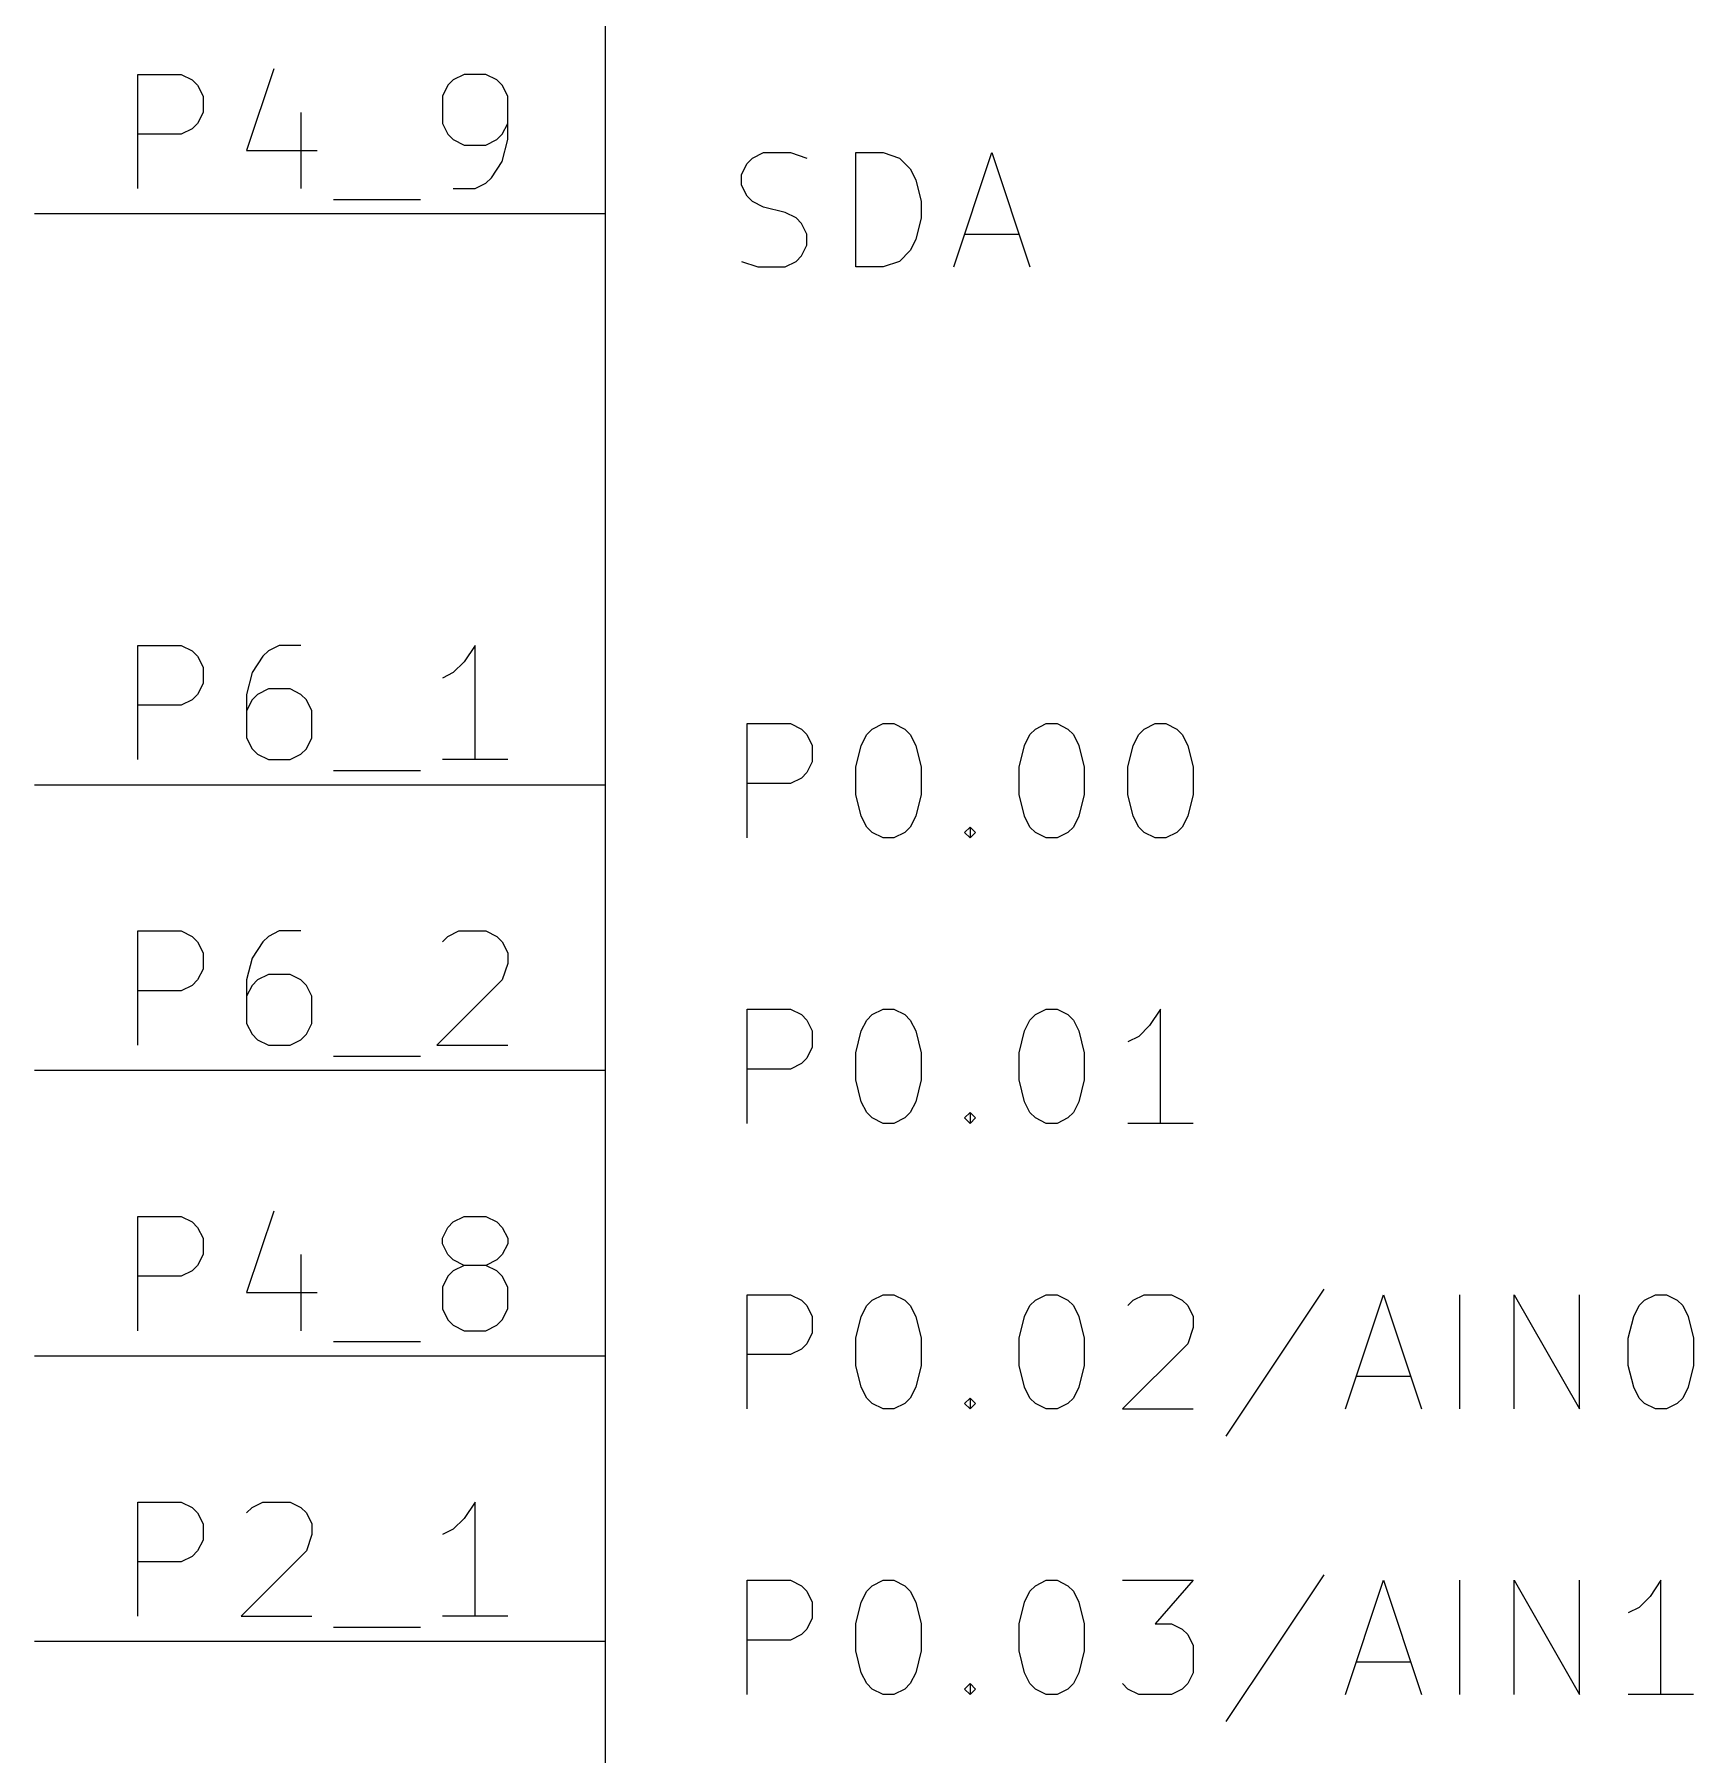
# Model space of a CAD drawing. Header units: inches. Extents: x 0.39 to 7.87, y -5.43 to -0.39.
# Drawn here: x 1.25 to 1.831, y -2.94 to -2.337 of the extents above; entities that cross this region are included whole.
import ezdxf

# ---------------------------------------------------------------- set-up
doc = ezdxf.new("R2010")
doc.units = ezdxf.units.IN
doc.header["$MEASUREMENT"] = 0
for name, color, linetype in [('GREENSIXTYFIVE', 129, 'CONTINUOUS'), ('LIGHTRED', 12, 'CONTINUOUS'), ('RED', 14, 'CONTINUOUS'), ('WHITE', 250, 'CONTINUOUS')]:
    doc.layers.add(name, color=color, linetype=linetype)

msp = doc.modelspace()

# ---------------------------------------------------------------- linework, layer by layer
at = {"layer": 'GREENSIXTYFIVE', "linetype": 'CONTINUOUS'}
for p, q in [((1.50143, -2.38041), (1.50524, -2.3785)), ((1.50143, -2.38041), (1.50524, -2.3785)), ((1.50524, -2.3785), (1.51476, -2.3785)), ((1.50524, -2.3785), (1.51476, -2.3785)), ((1.51476, -2.3785), (1.52047, -2.38041)), ((1.51476, -2.3785), (1.52047, -2.38041)), ((1.53762, -2.4185), (1.53762, -2.3785)), ((1.53762, -2.3785), (1.54714, -2.3785)), ((1.53762, -2.4185), (1.53762, -2.3785)), ((1.53762, -2.3785), (1.54714, -2.3785)), ((1.54714, -2.3785), (1.55285, -2.38041)), ((1.54714, -2.3785), (1.55285, -2.38041)), ((1.5719, -2.4185), (1.58524, -2.3785)), ((1.5719, -2.4185), (1.58524, -2.3785)), ((1.58524, -2.3785), (1.59857, -2.4185)), ((1.58524, -2.3785), (1.59857, -2.4185)), ((1.49762, -2.38613), (1.49952, -2.38231)), ((1.49762, -2.38613), (1.49952, -2.38231)), ((1.49952, -2.38231), (1.50143, -2.38041)), ((1.49952, -2.38231), (1.50143, -2.38041)), ((1.55285, -2.38041), (1.55667, -2.38422)), ((1.55285, -2.38041), (1.55667, -2.38422)), ((1.55667, -2.38422), (1.55857, -2.38803)), ((1.55667, -2.38422), (1.55857, -2.38803)), ((1.49762, -2.38993), (1.49762, -2.38613)), ((1.49762, -2.38993), (1.49762, -2.38613)), ((1.49952, -2.39374), (1.49762, -2.38993)), ((1.49952, -2.39374), (1.49762, -2.38993)), ((1.55857, -2.38803), (1.56047, -2.39565)), ((1.55857, -2.38803), (1.56047, -2.39565)), ((1.50143, -2.39565), (1.49952, -2.39374)), ((1.50143, -2.39565), (1.49952, -2.39374)), ((1.50524, -2.39755), (1.50143, -2.39565)), ((1.50524, -2.39755), (1.50143, -2.39565)), ((1.51285, -2.39946), (1.50524, -2.39755)), ((1.51285, -2.39946), (1.50524, -2.39755)), ((1.56047, -2.39565), (1.56047, -2.40136)), ((1.56047, -2.39565), (1.56047, -2.40136)), ((1.51667, -2.40136), (1.51285, -2.39946)), ((1.51667, -2.40136), (1.51285, -2.39946)), ((1.51857, -2.40327), (1.51667, -2.40136)), ((1.51857, -2.40327), (1.51667, -2.40136)), ((1.52047, -2.40707), (1.51857, -2.40327)), ((1.52047, -2.40707), (1.51857, -2.40327)), ((1.56047, -2.40136), (1.55857, -2.40898)), ((1.56047, -2.40136), (1.55857, -2.40898)), ((1.52047, -2.41089), (1.52047, -2.40707)), ((1.52047, -2.41089), (1.52047, -2.40707)), ((1.55857, -2.40898), (1.55667, -2.41279)), ((1.55857, -2.40898), (1.55667, -2.41279)), ((1.57571, -2.40707), (1.59476, -2.40707)), ((1.57571, -2.40707), (1.59476, -2.40707)), ((1.51667, -2.4166), (1.51857, -2.4147)), ((1.51667, -2.4166), (1.51857, -2.4147)), ((1.51857, -2.4147), (1.52047, -2.41089)), ((1.51857, -2.4147), (1.52047, -2.41089)), ((1.55667, -2.41279), (1.55285, -2.4166)), ((1.55667, -2.41279), (1.55285, -2.4166)), ((1.49762, -2.4166), (1.50333, -2.4185)), ((1.49762, -2.4166), (1.50333, -2.4185)), ((1.50333, -2.4185), (1.51285, -2.4185)), ((1.50333, -2.4185), (1.51285, -2.4185)), ((1.51285, -2.4185), (1.51667, -2.4166)), ((1.51285, -2.4185), (1.51667, -2.4166)), ((1.54714, -2.4185), (1.53762, -2.4185)), ((1.54714, -2.4185), (1.53762, -2.4185)), ((1.55285, -2.4166), (1.54714, -2.4185)), ((1.55285, -2.4166), (1.54714, -2.4185)), ((1.49952, -2.6185), (1.49952, -2.5785)), ((1.49952, -2.5785), (1.51476, -2.5785)), ((1.49952, -2.6185), (1.49952, -2.5785)), ((1.49952, -2.5785), (1.51476, -2.5785)), ((1.51476, -2.5785), (1.51857, -2.58041)), ((1.51476, -2.5785), (1.51857, -2.58041)), ((1.54333, -2.58041), (1.54714, -2.5785)), ((1.54333, -2.58041), (1.54714, -2.5785)), ((1.54714, -2.5785), (1.55095, -2.5785)), ((1.54714, -2.5785), (1.55095, -2.5785)), ((1.55095, -2.5785), (1.55476, -2.58041)), ((1.55095, -2.5785), (1.55476, -2.58041)), ((1.60047, -2.58041), (1.60428, -2.5785)), ((1.60047, -2.58041), (1.60428, -2.5785)), ((1.60428, -2.5785), (1.60809, -2.5785)), ((1.60428, -2.5785), (1.60809, -2.5785)), ((1.60809, -2.5785), (1.6119, -2.58041)), ((1.60809, -2.5785), (1.6119, -2.58041)), ((1.63857, -2.58041), (1.64238, -2.5785)), ((1.63857, -2.58041), (1.64238, -2.5785)), ((1.64238, -2.5785), (1.64619, -2.5785)), ((1.64238, -2.5785), (1.64619, -2.5785)), ((1.64619, -2.5785), (1.65, -2.58041)), ((1.64619, -2.5785), (1.65, -2.58041)), ((1.51857, -2.58041), (1.52047, -2.58231)), ((1.51857, -2.58041), (1.52047, -2.58231)), ((1.52047, -2.58231), (1.52238, -2.58613)), ((1.52047, -2.58231), (1.52238, -2.58613)), ((1.53952, -2.58613), (1.54143, -2.58231)), ((1.53952, -2.58613), (1.54143, -2.58231)), ((1.54143, -2.58231), (1.54333, -2.58041)), ((1.54143, -2.58231), (1.54333, -2.58041)), ((1.55476, -2.58041), (1.55667, -2.58231)), ((1.55476, -2.58041), (1.55667, -2.58231)), ((1.55667, -2.58231), (1.55857, -2.58613)), ((1.55667, -2.58231), (1.55857, -2.58613)), ((1.59667, -2.58613), (1.59857, -2.58231)), ((1.59667, -2.58613), (1.59857, -2.58231)), ((1.59857, -2.58231), (1.60047, -2.58041)), ((1.59857, -2.58231), (1.60047, -2.58041)), ((1.6119, -2.58041), (1.61381, -2.58231)), ((1.6119, -2.58041), (1.61381, -2.58231)), ((1.61381, -2.58231), (1.61571, -2.58613)), ((1.61381, -2.58231), (1.61571, -2.58613)), ((1.63476, -2.58613), (1.63666, -2.58231)), ((1.63476, -2.58613), (1.63666, -2.58231)), ((1.63666, -2.58231), (1.63857, -2.58041)), ((1.63666, -2.58231), (1.63857, -2.58041)), ((1.65, -2.58041), (1.6519, -2.58231)), ((1.65, -2.58041), (1.6519, -2.58231)), ((1.6519, -2.58231), (1.65381, -2.58613)), ((1.6519, -2.58231), (1.65381, -2.58613)), ((1.52238, -2.58613), (1.52238, -2.59184)), ((1.52238, -2.58613), (1.52238, -2.59184)), ((1.53762, -2.59374), (1.53952, -2.58613)), ((1.53762, -2.59374), (1.53952, -2.58613)), ((1.55857, -2.58613), (1.56047, -2.59374)), ((1.55857, -2.58613), (1.56047, -2.59374)), ((1.59476, -2.59374), (1.59667, -2.58613)), ((1.59476, -2.59374), (1.59667, -2.58613)), ((1.61571, -2.58613), (1.61761, -2.59374)), ((1.61571, -2.58613), (1.61761, -2.59374)), ((1.63285, -2.59374), (1.63476, -2.58613)), ((1.63285, -2.59374), (1.63476, -2.58613)), ((1.65381, -2.58613), (1.65571, -2.59374)), ((1.65381, -2.58613), (1.65571, -2.59374)), ((1.52047, -2.59565), (1.51857, -2.59755)), ((1.52047, -2.59565), (1.51857, -2.59755)), ((1.52238, -2.59184), (1.52047, -2.59565)), ((1.52238, -2.59184), (1.52047, -2.59565)), ((1.53762, -2.60327), (1.53762, -2.59374)), ((1.53762, -2.60327), (1.53762, -2.59374)), ((1.56047, -2.59374), (1.56047, -2.60327)), ((1.56047, -2.59374), (1.56047, -2.60327)), ((1.59476, -2.60327), (1.59476, -2.59374)), ((1.59476, -2.60327), (1.59476, -2.59374)), ((1.61761, -2.59374), (1.61761, -2.60327)), ((1.61761, -2.59374), (1.61761, -2.60327)), ((1.63285, -2.60327), (1.63285, -2.59374)), ((1.63285, -2.60327), (1.63285, -2.59374)), ((1.65571, -2.59374), (1.65571, -2.60327)), ((1.65571, -2.59374), (1.65571, -2.60327)), ((1.51476, -2.59946), (1.49952, -2.59946)), ((1.51476, -2.59946), (1.49952, -2.59946)), ((1.51857, -2.59755), (1.51476, -2.59946)), ((1.51857, -2.59755), (1.51476, -2.59946)), ((1.53952, -2.61089), (1.53762, -2.60327)), ((1.53952, -2.61089), (1.53762, -2.60327)), ((1.56047, -2.60327), (1.55857, -2.61089)), ((1.56047, -2.60327), (1.55857, -2.61089)), ((1.59667, -2.61089), (1.59476, -2.60327)), ((1.59667, -2.61089), (1.59476, -2.60327)), ((1.61761, -2.60327), (1.61571, -2.61089)), ((1.61761, -2.60327), (1.61571, -2.61089)), ((1.63476, -2.61089), (1.63285, -2.60327)), ((1.63476, -2.61089), (1.63285, -2.60327)), ((1.65571, -2.60327), (1.65381, -2.61089)), ((1.65571, -2.60327), (1.65381, -2.61089)), ((1.54143, -2.6147), (1.53952, -2.61089)), ((1.54143, -2.6147), (1.53952, -2.61089)), ((1.55857, -2.61089), (1.55667, -2.6147)), ((1.55857, -2.61089), (1.55667, -2.6147)), ((1.59857, -2.6147), (1.59667, -2.61089)), ((1.59857, -2.6147), (1.59667, -2.61089)), ((1.61571, -2.61089), (1.61381, -2.6147)), ((1.61571, -2.61089), (1.61381, -2.6147)), ((1.63666, -2.6147), (1.63476, -2.61089)), ((1.63666, -2.6147), (1.63476, -2.61089)), ((1.65381, -2.61089), (1.6519, -2.6147)), ((1.65381, -2.61089), (1.6519, -2.6147)), ((1.54333, -2.6166), (1.54143, -2.6147)), ((1.54333, -2.6166), (1.54143, -2.6147)), ((1.54714, -2.6185), (1.54333, -2.6166)), ((1.54714, -2.6185), (1.54333, -2.6166)), ((1.55095, -2.6185), (1.54714, -2.6185)), ((1.55095, -2.6185), (1.54714, -2.6185)), ((1.55476, -2.6166), (1.55095, -2.6185)), ((1.55476, -2.6166), (1.55095, -2.6185)), ((1.55667, -2.6147), (1.55476, -2.6166)), ((1.55667, -2.6147), (1.55476, -2.6166)), ((1.57571, -2.6166), (1.57762, -2.6147)), ((1.57571, -2.6166), (1.57762, -2.6147)), ((1.57762, -2.6185), (1.57571, -2.6166)), ((1.57762, -2.6185), (1.57571, -2.6166)), ((1.57762, -2.6147), (1.57952, -2.6166)), ((1.57762, -2.6147), (1.57762, -2.6185)), ((1.57762, -2.6147), (1.57952, -2.6166)), ((1.57762, -2.6147), (1.57762, -2.6185)), ((1.57952, -2.6166), (1.57762, -2.6185)), ((1.57952, -2.6166), (1.57762, -2.6185)), ((1.60047, -2.6166), (1.59857, -2.6147)), ((1.60047, -2.6166), (1.59857, -2.6147)), ((1.60428, -2.6185), (1.60047, -2.6166)), ((1.60428, -2.6185), (1.60047, -2.6166)), ((1.60809, -2.6185), (1.60428, -2.6185)), ((1.60809, -2.6185), (1.60428, -2.6185)), ((1.6119, -2.6166), (1.60809, -2.6185)), ((1.6119, -2.6166), (1.60809, -2.6185)), ((1.61381, -2.6147), (1.6119, -2.6166)), ((1.61381, -2.6147), (1.6119, -2.6166)), ((1.63857, -2.6166), (1.63666, -2.6147)), ((1.63857, -2.6166), (1.63666, -2.6147)), ((1.64238, -2.6185), (1.63857, -2.6166)), ((1.64238, -2.6185), (1.63857, -2.6166)), ((1.64619, -2.6185), (1.64238, -2.6185)), ((1.64619, -2.6185), (1.64238, -2.6185)), ((1.65, -2.6166), (1.64619, -2.6185)), ((1.65, -2.6166), (1.64619, -2.6185)), ((1.6519, -2.6147), (1.65, -2.6166)), ((1.6519, -2.6147), (1.65, -2.6166)), ((1.49952, -2.7185), (1.49952, -2.6785)), ((1.49952, -2.6785), (1.51476, -2.6785)), ((1.49952, -2.7185), (1.49952, -2.6785)), ((1.49952, -2.6785), (1.51476, -2.6785)), ((1.51476, -2.6785), (1.51857, -2.68041)), ((1.51476, -2.6785), (1.51857, -2.68041)), ((1.51857, -2.68041), (1.52047, -2.68231)), ((1.51857, -2.68041), (1.52047, -2.68231)), ((1.54143, -2.68231), (1.54333, -2.68041)), ((1.54143, -2.68231), (1.54333, -2.68041)), ((1.54333, -2.68041), (1.54714, -2.6785)), ((1.54333, -2.68041), (1.54714, -2.6785)), ((1.54714, -2.6785), (1.55095, -2.6785)), ((1.54714, -2.6785), (1.55095, -2.6785)), ((1.55095, -2.6785), (1.55476, -2.68041)), ((1.55095, -2.6785), (1.55476, -2.68041)), ((1.55476, -2.68041), (1.55667, -2.68231)), ((1.55476, -2.68041), (1.55667, -2.68231)), ((1.59857, -2.68231), (1.60047, -2.68041)), ((1.59857, -2.68231), (1.60047, -2.68041)), ((1.60047, -2.68041), (1.60428, -2.6785)), ((1.60047, -2.68041), (1.60428, -2.6785)), ((1.60428, -2.6785), (1.60809, -2.6785)), ((1.60428, -2.6785), (1.60809, -2.6785)), ((1.60809, -2.6785), (1.6119, -2.68041)), ((1.60809, -2.6785), (1.6119, -2.68041)), ((1.6119, -2.68041), (1.61381, -2.68231)), ((1.6119, -2.68041), (1.61381, -2.68231)), ((1.64428, -2.6785), (1.64047, -2.68422)), ((1.64428, -2.6785), (1.64047, -2.68422)), ((1.64428, -2.7185), (1.64428, -2.6785)), ((1.64428, -2.7185), (1.64428, -2.6785)), ((1.52047, -2.68231), (1.52238, -2.68613)), ((1.52047, -2.68231), (1.52238, -2.68613)), ((1.52238, -2.68613), (1.52238, -2.69184)), ((1.52238, -2.68613), (1.52238, -2.69184)), ((1.53762, -2.69374), (1.53952, -2.68613)), ((1.53762, -2.69374), (1.53952, -2.68613)), ((1.53952, -2.68613), (1.54143, -2.68231)), ((1.53952, -2.68613), (1.54143, -2.68231)), ((1.55667, -2.68231), (1.55857, -2.68613)), ((1.55667, -2.68231), (1.55857, -2.68613)), ((1.55857, -2.68613), (1.56047, -2.69374)), ((1.55857, -2.68613), (1.56047, -2.69374)), ((1.59476, -2.69374), (1.59667, -2.68613)), ((1.59476, -2.69374), (1.59667, -2.68613)), ((1.59667, -2.68613), (1.59857, -2.68231)), ((1.59667, -2.68613), (1.59857, -2.68231)), ((1.61381, -2.68231), (1.61571, -2.68613)), ((1.61381, -2.68231), (1.61571, -2.68613)), ((1.61571, -2.68613), (1.61761, -2.69374)), ((1.61571, -2.68613), (1.61761, -2.69374)), ((1.64047, -2.68422), (1.63666, -2.68803)), ((1.64047, -2.68422), (1.63666, -2.68803)), ((1.52238, -2.69184), (1.52047, -2.69565)), ((1.52238, -2.69184), (1.52047, -2.69565)), ((1.63666, -2.68803), (1.63285, -2.68993)), ((1.63666, -2.68803), (1.63285, -2.68993)), ((1.51857, -2.69755), (1.51476, -2.69946)), ((1.51857, -2.69755), (1.51476, -2.69946)), ((1.52047, -2.69565), (1.51857, -2.69755)), ((1.52047, -2.69565), (1.51857, -2.69755)), ((1.53762, -2.70327), (1.53762, -2.69374)), ((1.53762, -2.70327), (1.53762, -2.69374)), ((1.56047, -2.69374), (1.56047, -2.70327)), ((1.56047, -2.69374), (1.56047, -2.70327)), ((1.59476, -2.70327), (1.59476, -2.69374)), ((1.59476, -2.70327), (1.59476, -2.69374)), ((1.61761, -2.69374), (1.61761, -2.70327)), ((1.61761, -2.69374), (1.61761, -2.70327)), ((1.51476, -2.69946), (1.49952, -2.69946)), ((1.51476, -2.69946), (1.49952, -2.69946)), ((1.53952, -2.71089), (1.53762, -2.70327)), ((1.53952, -2.71089), (1.53762, -2.70327)), ((1.56047, -2.70327), (1.55857, -2.71089)), ((1.56047, -2.70327), (1.55857, -2.71089)), ((1.59667, -2.71089), (1.59476, -2.70327)), ((1.59667, -2.71089), (1.59476, -2.70327)), ((1.61761, -2.70327), (1.61571, -2.71089)), ((1.61761, -2.70327), (1.61571, -2.71089)), ((1.54143, -2.7147), (1.53952, -2.71089)), ((1.54143, -2.7147), (1.53952, -2.71089)), ((1.55857, -2.71089), (1.55667, -2.7147)), ((1.55857, -2.71089), (1.55667, -2.7147)), ((1.59857, -2.7147), (1.59667, -2.71089)), ((1.59857, -2.7147), (1.59667, -2.71089)), ((1.61571, -2.71089), (1.61381, -2.7147)), ((1.61571, -2.71089), (1.61381, -2.7147)), ((1.54333, -2.7166), (1.54143, -2.7147)), ((1.54333, -2.7166), (1.54143, -2.7147)), ((1.54714, -2.7185), (1.54333, -2.7166)), ((1.54714, -2.7185), (1.54333, -2.7166)), ((1.55476, -2.7166), (1.55095, -2.7185)), ((1.55476, -2.7166), (1.55095, -2.7185)), ((1.55667, -2.7147), (1.55476, -2.7166)), ((1.55667, -2.7147), (1.55476, -2.7166)), ((1.57571, -2.7166), (1.57762, -2.7147)), ((1.57571, -2.7166), (1.57762, -2.7147)), ((1.57762, -2.7185), (1.57571, -2.7166)), ((1.57762, -2.7185), (1.57571, -2.7166)), ((1.57762, -2.7147), (1.57952, -2.7166)), ((1.57762, -2.7147), (1.57762, -2.7185)), ((1.57762, -2.7147), (1.57952, -2.7166)), ((1.57762, -2.7147), (1.57762, -2.7185)), ((1.57952, -2.7166), (1.57762, -2.7185)), ((1.57952, -2.7166), (1.57762, -2.7185)), ((1.60047, -2.7166), (1.59857, -2.7147)), ((1.60047, -2.7166), (1.59857, -2.7147)), ((1.60428, -2.7185), (1.60047, -2.7166)), ((1.60428, -2.7185), (1.60047, -2.7166)), ((1.6119, -2.7166), (1.60809, -2.7185)), ((1.6119, -2.7166), (1.60809, -2.7185)), ((1.61381, -2.7147), (1.6119, -2.7166)), ((1.61381, -2.7147), (1.6119, -2.7166)), ((1.55095, -2.7185), (1.54714, -2.7185)), ((1.55095, -2.7185), (1.54714, -2.7185)), ((1.60809, -2.7185), (1.60428, -2.7185)), ((1.60809, -2.7185), (1.60428, -2.7185)), ((1.65571, -2.7185), (1.63285, -2.7185)), ((1.65571, -2.7185), (1.63285, -2.7185)), ((1.70143, -2.7766), (1.66714, -2.82803)), ((1.70143, -2.7766), (1.66714, -2.82803)), ((1.49952, -2.8185), (1.49952, -2.7785)), ((1.49952, -2.7785), (1.51476, -2.7785)), ((1.49952, -2.8185), (1.49952, -2.7785)), ((1.49952, -2.7785), (1.51476, -2.7785)), ((1.51476, -2.7785), (1.51857, -2.78041)), ((1.51476, -2.7785), (1.51857, -2.78041)), ((1.51857, -2.78041), (1.52047, -2.78231)), ((1.51857, -2.78041), (1.52047, -2.78231)), ((1.52047, -2.78231), (1.52238, -2.78613)), ((1.52047, -2.78231), (1.52238, -2.78613)), ((1.53952, -2.78613), (1.54143, -2.78231)), ((1.53952, -2.78613), (1.54143, -2.78231)), ((1.54143, -2.78231), (1.54333, -2.78041)), ((1.54143, -2.78231), (1.54333, -2.78041)), ((1.54333, -2.78041), (1.54714, -2.7785)), ((1.54333, -2.78041), (1.54714, -2.7785)), ((1.54714, -2.7785), (1.55095, -2.7785)), ((1.54714, -2.7785), (1.55095, -2.7785)), ((1.55095, -2.7785), (1.55476, -2.78041)), ((1.55095, -2.7785), (1.55476, -2.78041)), ((1.55476, -2.78041), (1.55667, -2.78231)), ((1.55476, -2.78041), (1.55667, -2.78231)), ((1.55667, -2.78231), (1.55857, -2.78613)), ((1.55667, -2.78231), (1.55857, -2.78613)), ((1.59667, -2.78613), (1.59857, -2.78231)), ((1.59667, -2.78613), (1.59857, -2.78231)), ((1.59857, -2.78231), (1.60047, -2.78041)), ((1.59857, -2.78231), (1.60047, -2.78041)), ((1.60047, -2.78041), (1.60428, -2.7785)), ((1.60047, -2.78041), (1.60428, -2.7785)), ((1.60428, -2.7785), (1.60809, -2.7785)), ((1.60428, -2.7785), (1.60809, -2.7785)), ((1.60809, -2.7785), (1.6119, -2.78041)), ((1.60809, -2.7785), (1.6119, -2.78041)), ((1.6119, -2.78041), (1.61381, -2.78231)), ((1.6119, -2.78041), (1.61381, -2.78231)), ((1.61381, -2.78231), (1.61571, -2.78613)), ((1.61381, -2.78231), (1.61571, -2.78613)), ((1.63285, -2.78231), (1.63476, -2.78041)), ((1.63285, -2.78231), (1.63476, -2.78041)), ((1.63476, -2.78041), (1.63857, -2.7785)), ((1.63476, -2.78041), (1.63857, -2.7785)), ((1.63857, -2.7785), (1.64809, -2.7785)), ((1.63857, -2.7785), (1.64809, -2.7785)), ((1.64809, -2.7785), (1.6519, -2.78041)), ((1.64809, -2.7785), (1.6519, -2.78041)), ((1.6519, -2.78041), (1.65381, -2.78231)), ((1.6519, -2.78041), (1.65381, -2.78231)), ((1.65381, -2.78231), (1.65571, -2.78613)), ((1.65381, -2.78231), (1.65571, -2.78613)), ((1.70904, -2.8185), (1.72238, -2.7785)), ((1.70904, -2.8185), (1.72238, -2.7785)), ((1.72238, -2.7785), (1.73571, -2.8185)), ((1.72238, -2.7785), (1.73571, -2.8185)), ((1.74905, -2.8185), (1.74905, -2.7785)), ((1.74905, -2.8185), (1.74905, -2.7785)), ((1.76809, -2.8185), (1.76809, -2.7785)), ((1.76809, -2.7785), (1.79095, -2.8185)), ((1.76809, -2.8185), (1.76809, -2.7785)), ((1.76809, -2.7785), (1.79095, -2.8185)), ((1.79095, -2.8185), (1.79095, -2.7785)), ((1.79095, -2.8185), (1.79095, -2.7785)), ((1.81, -2.78613), (1.8119, -2.78231)), ((1.81, -2.78613), (1.8119, -2.78231)), ((1.8119, -2.78231), (1.81381, -2.78041)), ((1.8119, -2.78231), (1.81381, -2.78041)), ((1.81381, -2.78041), (1.81762, -2.7785)), ((1.81381, -2.78041), (1.81762, -2.7785)), ((1.81762, -2.7785), (1.82143, -2.7785)), ((1.81762, -2.7785), (1.82143, -2.7785)), ((1.82143, -2.7785), (1.82524, -2.78041)), ((1.82143, -2.7785), (1.82524, -2.78041)), ((1.82524, -2.78041), (1.82714, -2.78231)), ((1.82524, -2.78041), (1.82714, -2.78231)), ((1.82714, -2.78231), (1.82905, -2.78613)), ((1.82714, -2.78231), (1.82905, -2.78613)), ((1.52238, -2.78613), (1.52238, -2.79184)), ((1.52238, -2.78613), (1.52238, -2.79184)), ((1.53762, -2.79374), (1.53952, -2.78613)), ((1.53762, -2.79374), (1.53952, -2.78613)), ((1.55857, -2.78613), (1.56047, -2.79374)), ((1.55857, -2.78613), (1.56047, -2.79374)), ((1.59476, -2.79374), (1.59667, -2.78613)), ((1.59476, -2.79374), (1.59667, -2.78613)), ((1.61571, -2.78613), (1.61761, -2.79374)), ((1.61571, -2.78613), (1.61761, -2.79374)), ((1.65571, -2.78613), (1.65571, -2.78993)), ((1.65571, -2.78613), (1.65571, -2.78993)), ((1.80809, -2.79374), (1.81, -2.78613)), ((1.80809, -2.79374), (1.81, -2.78613)), ((1.82905, -2.78613), (1.83095, -2.79374)), ((1.82905, -2.78613), (1.83095, -2.79374)), ((1.52238, -2.79184), (1.52047, -2.79565)), ((1.52238, -2.79184), (1.52047, -2.79565)), ((1.53762, -2.80327), (1.53762, -2.79374)), ((1.53762, -2.80327), (1.53762, -2.79374)), ((1.56047, -2.79374), (1.56047, -2.80327)), ((1.56047, -2.79374), (1.56047, -2.80327)), ((1.59476, -2.80327), (1.59476, -2.79374)), ((1.59476, -2.80327), (1.59476, -2.79374)), ((1.61761, -2.79374), (1.61761, -2.80327)), ((1.61761, -2.79374), (1.61761, -2.80327)), ((1.65571, -2.78993), (1.65381, -2.79565)), ((1.65571, -2.78993), (1.65381, -2.79565)), ((1.80809, -2.80327), (1.80809, -2.79374)), ((1.80809, -2.80327), (1.80809, -2.79374)), ((1.83095, -2.79374), (1.83095, -2.80327)), ((1.83095, -2.79374), (1.83095, -2.80327)), ((1.51476, -2.79946), (1.49952, -2.79946)), ((1.51476, -2.79946), (1.49952, -2.79946)), ((1.51857, -2.79755), (1.51476, -2.79946)), ((1.51857, -2.79755), (1.51476, -2.79946)), ((1.52047, -2.79565), (1.51857, -2.79755)), ((1.52047, -2.79565), (1.51857, -2.79755)), ((1.65381, -2.79565), (1.63095, -2.8185)), ((1.65381, -2.79565), (1.63095, -2.8185)), ((1.53952, -2.81089), (1.53762, -2.80327)), ((1.53952, -2.81089), (1.53762, -2.80327)), ((1.56047, -2.80327), (1.55857, -2.81089)), ((1.56047, -2.80327), (1.55857, -2.81089)), ((1.59667, -2.81089), (1.59476, -2.80327)), ((1.59667, -2.81089), (1.59476, -2.80327)), ((1.61761, -2.80327), (1.61571, -2.81089)), ((1.61761, -2.80327), (1.61571, -2.81089)), ((1.71285, -2.80707), (1.7319, -2.80707)), ((1.71285, -2.80707), (1.7319, -2.80707)), ((1.81, -2.81089), (1.80809, -2.80327)), ((1.81, -2.81089), (1.80809, -2.80327)), ((1.83095, -2.80327), (1.82905, -2.81089)), ((1.83095, -2.80327), (1.82905, -2.81089)), ((1.54143, -2.8147), (1.53952, -2.81089)), ((1.54143, -2.8147), (1.53952, -2.81089)), ((1.55857, -2.81089), (1.55667, -2.8147)), ((1.55857, -2.81089), (1.55667, -2.8147)), ((1.59857, -2.8147), (1.59667, -2.81089)), ((1.59857, -2.8147), (1.59667, -2.81089)), ((1.61571, -2.81089), (1.61381, -2.8147)), ((1.61571, -2.81089), (1.61381, -2.8147)), ((1.8119, -2.8147), (1.81, -2.81089)), ((1.8119, -2.8147), (1.81, -2.81089)), ((1.82905, -2.81089), (1.82714, -2.8147)), ((1.82905, -2.81089), (1.82714, -2.8147)), ((1.54333, -2.8166), (1.54143, -2.8147)), ((1.54333, -2.8166), (1.54143, -2.8147)), ((1.54714, -2.8185), (1.54333, -2.8166)), ((1.54714, -2.8185), (1.54333, -2.8166)), ((1.55095, -2.8185), (1.54714, -2.8185)), ((1.55095, -2.8185), (1.54714, -2.8185)), ((1.55476, -2.8166), (1.55095, -2.8185)), ((1.55476, -2.8166), (1.55095, -2.8185)), ((1.55667, -2.8147), (1.55476, -2.8166)), ((1.55667, -2.8147), (1.55476, -2.8166)), ((1.57571, -2.8166), (1.57762, -2.8147)), ((1.57571, -2.8166), (1.57762, -2.8147)), ((1.57762, -2.8185), (1.57571, -2.8166)), ((1.57762, -2.8185), (1.57571, -2.8166)), ((1.57762, -2.8147), (1.57952, -2.8166)), ((1.57762, -2.8147), (1.57762, -2.8185)), ((1.57762, -2.8147), (1.57952, -2.8166)), ((1.57762, -2.8147), (1.57762, -2.8185)), ((1.57952, -2.8166), (1.57762, -2.8185)), ((1.57952, -2.8166), (1.57762, -2.8185)), ((1.60047, -2.8166), (1.59857, -2.8147)), ((1.60047, -2.8166), (1.59857, -2.8147)), ((1.60428, -2.8185), (1.60047, -2.8166)), ((1.60428, -2.8185), (1.60047, -2.8166)), ((1.60809, -2.8185), (1.60428, -2.8185)), ((1.60809, -2.8185), (1.60428, -2.8185)), ((1.6119, -2.8166), (1.60809, -2.8185)), ((1.6119, -2.8166), (1.60809, -2.8185)), ((1.61381, -2.8147), (1.6119, -2.8166)), ((1.61381, -2.8147), (1.6119, -2.8166)), ((1.63095, -2.8185), (1.65571, -2.8185)), ((1.63095, -2.8185), (1.65571, -2.8185)), ((1.81381, -2.8166), (1.8119, -2.8147)), ((1.81381, -2.8166), (1.8119, -2.8147)), ((1.81762, -2.8185), (1.81381, -2.8166)), ((1.81762, -2.8185), (1.81381, -2.8166)), ((1.82143, -2.8185), (1.81762, -2.8185)), ((1.82143, -2.8185), (1.81762, -2.8185)), ((1.82524, -2.8166), (1.82143, -2.8185)), ((1.82524, -2.8166), (1.82143, -2.8185)), ((1.82714, -2.8147), (1.82524, -2.8166)), ((1.82714, -2.8147), (1.82524, -2.8166)), ((1.49952, -2.9185), (1.49952, -2.8785)), ((1.49952, -2.8785), (1.51476, -2.8785)), ((1.49952, -2.9185), (1.49952, -2.8785)), ((1.49952, -2.8785), (1.51476, -2.8785)), ((1.51476, -2.8785), (1.51857, -2.88041)), ((1.51476, -2.8785), (1.51857, -2.88041)), ((1.54333, -2.88041), (1.54714, -2.8785)), ((1.54333, -2.88041), (1.54714, -2.8785)), ((1.54714, -2.8785), (1.55095, -2.8785)), ((1.54714, -2.8785), (1.55095, -2.8785)), ((1.55095, -2.8785), (1.55476, -2.88041)), ((1.55095, -2.8785), (1.55476, -2.88041)), ((1.60047, -2.88041), (1.60428, -2.8785)), ((1.60047, -2.88041), (1.60428, -2.8785)), ((1.60428, -2.8785), (1.60809, -2.8785)), ((1.60428, -2.8785), (1.60809, -2.8785)), ((1.60809, -2.8785), (1.6119, -2.88041)), ((1.60809, -2.8785), (1.6119, -2.88041)), ((1.63095, -2.8785), (1.65571, -2.8785)), ((1.63095, -2.8785), (1.65571, -2.8785)), ((1.65571, -2.8785), (1.64238, -2.89374)), ((1.65571, -2.8785), (1.64238, -2.89374)), ((1.70143, -2.8766), (1.66714, -2.92803)), ((1.70143, -2.8766), (1.66714, -2.92803)), ((1.70904, -2.9185), (1.72238, -2.8785)), ((1.70904, -2.9185), (1.72238, -2.8785)), ((1.72238, -2.8785), (1.73571, -2.9185)), ((1.72238, -2.8785), (1.73571, -2.9185)), ((1.74905, -2.9185), (1.74905, -2.8785)), ((1.74905, -2.9185), (1.74905, -2.8785)), ((1.76809, -2.9185), (1.76809, -2.8785)), ((1.76809, -2.8785), (1.79095, -2.9185)), ((1.76809, -2.9185), (1.76809, -2.8785)), ((1.76809, -2.8785), (1.79095, -2.9185)), ((1.79095, -2.9185), (1.79095, -2.8785)), ((1.79095, -2.9185), (1.79095, -2.8785)), ((1.81952, -2.8785), (1.81571, -2.88422)), ((1.81952, -2.8785), (1.81571, -2.88422)), ((1.81952, -2.9185), (1.81952, -2.8785)), ((1.81952, -2.9185), (1.81952, -2.8785)), ((1.51857, -2.88041), (1.52047, -2.88231)), ((1.51857, -2.88041), (1.52047, -2.88231)), ((1.52047, -2.88231), (1.52238, -2.88613)), ((1.52047, -2.88231), (1.52238, -2.88613)), ((1.53952, -2.88613), (1.54143, -2.88231)), ((1.53952, -2.88613), (1.54143, -2.88231)), ((1.54143, -2.88231), (1.54333, -2.88041)), ((1.54143, -2.88231), (1.54333, -2.88041)), ((1.55476, -2.88041), (1.55667, -2.88231)), ((1.55476, -2.88041), (1.55667, -2.88231)), ((1.55667, -2.88231), (1.55857, -2.88613)), ((1.55667, -2.88231), (1.55857, -2.88613)), ((1.59667, -2.88613), (1.59857, -2.88231)), ((1.59667, -2.88613), (1.59857, -2.88231)), ((1.59857, -2.88231), (1.60047, -2.88041)), ((1.59857, -2.88231), (1.60047, -2.88041)), ((1.6119, -2.88041), (1.61381, -2.88231)), ((1.6119, -2.88041), (1.61381, -2.88231)), ((1.61381, -2.88231), (1.61571, -2.88613)), ((1.61381, -2.88231), (1.61571, -2.88613)), ((1.81571, -2.88422), (1.8119, -2.88803)), ((1.81571, -2.88422), (1.8119, -2.88803)), ((1.52238, -2.88613), (1.52238, -2.89184)), ((1.52238, -2.88613), (1.52238, -2.89184)), ((1.53762, -2.89374), (1.53952, -2.88613)), ((1.53762, -2.89374), (1.53952, -2.88613)), ((1.55857, -2.88613), (1.56047, -2.89374)), ((1.55857, -2.88613), (1.56047, -2.89374)), ((1.59476, -2.89374), (1.59667, -2.88613)), ((1.59476, -2.89374), (1.59667, -2.88613)), ((1.61571, -2.88613), (1.61761, -2.89374)), ((1.61571, -2.88613), (1.61761, -2.89374)), ((1.8119, -2.88803), (1.80809, -2.88993)), ((1.8119, -2.88803), (1.80809, -2.88993)), ((1.51857, -2.89755), (1.51476, -2.89946)), ((1.51857, -2.89755), (1.51476, -2.89946)), ((1.52047, -2.89565), (1.51857, -2.89755)), ((1.52047, -2.89565), (1.51857, -2.89755)), ((1.52238, -2.89184), (1.52047, -2.89565)), ((1.52238, -2.89184), (1.52047, -2.89565)), ((1.53762, -2.90327), (1.53762, -2.89374)), ((1.53762, -2.90327), (1.53762, -2.89374)), ((1.56047, -2.89374), (1.56047, -2.90327)), ((1.56047, -2.89374), (1.56047, -2.90327)), ((1.59476, -2.90327), (1.59476, -2.89374)), ((1.59476, -2.90327), (1.59476, -2.89374)), ((1.61761, -2.89374), (1.61761, -2.90327)), ((1.61761, -2.89374), (1.61761, -2.90327)), ((1.64238, -2.89374), (1.64809, -2.89374)), ((1.64238, -2.89374), (1.64809, -2.89374)), ((1.64809, -2.89374), (1.6519, -2.89565)), ((1.64809, -2.89374), (1.6519, -2.89565)), ((1.6519, -2.89565), (1.65381, -2.89755)), ((1.6519, -2.89565), (1.65381, -2.89755)), ((1.65381, -2.89755), (1.65571, -2.90136)), ((1.65381, -2.89755), (1.65571, -2.90136)), ((1.51476, -2.89946), (1.49952, -2.89946)), ((1.51476, -2.89946), (1.49952, -2.89946)), ((1.53952, -2.91089), (1.53762, -2.90327)), ((1.53952, -2.91089), (1.53762, -2.90327)), ((1.56047, -2.90327), (1.55857, -2.91089)), ((1.56047, -2.90327), (1.55857, -2.91089)), ((1.59667, -2.91089), (1.59476, -2.90327)), ((1.59667, -2.91089), (1.59476, -2.90327)), ((1.61761, -2.90327), (1.61571, -2.91089)), ((1.61761, -2.90327), (1.61571, -2.91089)), ((1.65571, -2.90136), (1.65571, -2.91089)), ((1.65571, -2.90136), (1.65571, -2.91089)), ((1.71285, -2.90707), (1.7319, -2.90707)), ((1.71285, -2.90707), (1.7319, -2.90707)), ((1.54143, -2.9147), (1.53952, -2.91089)), ((1.54143, -2.9147), (1.53952, -2.91089)), ((1.54333, -2.9166), (1.54143, -2.9147)), ((1.54333, -2.9166), (1.54143, -2.9147)), ((1.55667, -2.9147), (1.55476, -2.9166)), ((1.55667, -2.9147), (1.55476, -2.9166)), ((1.55857, -2.91089), (1.55667, -2.9147)), ((1.55857, -2.91089), (1.55667, -2.9147)), ((1.57571, -2.9166), (1.57762, -2.9147)), ((1.57571, -2.9166), (1.57762, -2.9147)), ((1.57762, -2.9147), (1.57952, -2.9166)), ((1.57762, -2.9147), (1.57762, -2.9185)), ((1.57762, -2.9147), (1.57952, -2.9166)), ((1.57762, -2.9147), (1.57762, -2.9185)), ((1.59857, -2.9147), (1.59667, -2.91089)), ((1.59857, -2.9147), (1.59667, -2.91089)), ((1.60047, -2.9166), (1.59857, -2.9147)), ((1.60047, -2.9166), (1.59857, -2.9147)), ((1.61381, -2.9147), (1.6119, -2.9166)), ((1.61381, -2.9147), (1.6119, -2.9166)), ((1.61571, -2.91089), (1.61381, -2.9147)), ((1.61571, -2.91089), (1.61381, -2.9147)), ((1.63285, -2.9166), (1.63095, -2.9147)), ((1.63285, -2.9166), (1.63095, -2.9147)), ((1.65381, -2.9147), (1.6519, -2.9166)), ((1.65381, -2.9147), (1.6519, -2.9166)), ((1.65571, -2.91089), (1.65381, -2.9147)), ((1.65571, -2.91089), (1.65381, -2.9147)), ((1.54714, -2.9185), (1.54333, -2.9166)), ((1.54714, -2.9185), (1.54333, -2.9166)), ((1.55095, -2.9185), (1.54714, -2.9185)), ((1.55095, -2.9185), (1.54714, -2.9185)), ((1.55476, -2.9166), (1.55095, -2.9185)), ((1.55476, -2.9166), (1.55095, -2.9185)), ((1.57762, -2.9185), (1.57571, -2.9166)), ((1.57762, -2.9185), (1.57571, -2.9166)), ((1.57952, -2.9166), (1.57762, -2.9185)), ((1.57952, -2.9166), (1.57762, -2.9185)), ((1.60428, -2.9185), (1.60047, -2.9166)), ((1.60428, -2.9185), (1.60047, -2.9166)), ((1.60809, -2.9185), (1.60428, -2.9185)), ((1.60809, -2.9185), (1.60428, -2.9185)), ((1.6119, -2.9166), (1.60809, -2.9185)), ((1.6119, -2.9166), (1.60809, -2.9185)), ((1.63666, -2.9185), (1.63285, -2.9166)), ((1.63666, -2.9185), (1.63285, -2.9166)), ((1.64809, -2.9185), (1.63666, -2.9185)), ((1.64809, -2.9185), (1.63666, -2.9185)), ((1.6519, -2.9166), (1.64809, -2.9185)), ((1.6519, -2.9166), (1.64809, -2.9185)), ((1.83095, -2.9185), (1.80809, -2.9185)), ((1.83095, -2.9185), (1.80809, -2.9185))]:
    msp.add_line(p, q, dxfattribs=at)
at = {"layer": 'LIGHTRED', "linetype": 'CONTINUOUS'}
for p, q in [((1.33381, -2.3492), (1.32429, -2.37777)), ((1.33381, -2.3492), (1.32429, -2.37777)), ((1.28619, -2.3911), (1.28619, -2.3511)), ((1.28619, -2.3511), (1.30143, -2.3511)), ((1.28619, -2.3911), (1.28619, -2.3511)), ((1.28619, -2.3511), (1.30143, -2.3511)), ((1.30143, -2.3511), (1.30524, -2.35301)), ((1.30143, -2.3511), (1.30524, -2.35301)), ((1.30524, -2.35301), (1.30714, -2.35491)), ((1.30524, -2.35301), (1.30714, -2.35491)), ((1.30714, -2.35491), (1.30905, -2.35872)), ((1.30714, -2.35491), (1.30905, -2.35872)), ((1.39476, -2.35491), (1.39286, -2.35872)), ((1.39476, -2.35491), (1.39286, -2.35872)), ((1.39667, -2.35301), (1.39476, -2.35491)), ((1.39667, -2.35301), (1.39476, -2.35491)), ((1.40048, -2.3511), (1.39667, -2.35301)), ((1.40048, -2.3511), (1.39667, -2.35301)), ((1.40809, -2.3511), (1.40048, -2.3511)), ((1.40809, -2.3511), (1.40048, -2.3511)), ((1.41191, -2.35301), (1.40809, -2.3511)), ((1.41191, -2.35301), (1.40809, -2.3511)), ((1.41381, -2.35491), (1.41191, -2.35301)), ((1.41381, -2.35491), (1.41191, -2.35301)), ((1.41571, -2.35872), (1.41381, -2.35491)), ((1.41571, -2.35872), (1.41381, -2.35491)), ((1.30905, -2.35872), (1.30905, -2.36444)), ((1.30905, -2.35872), (1.30905, -2.36444)), ((1.39286, -2.35872), (1.39286, -2.36825)), ((1.39286, -2.35872), (1.39286, -2.36825)), ((1.41571, -2.37396), (1.41571, -2.35872)), ((1.41571, -2.37396), (1.41571, -2.35872)), ((1.30905, -2.36444), (1.30714, -2.36825)), ((1.30905, -2.36444), (1.30714, -2.36825)), ((1.34333, -2.36444), (1.34333, -2.3911)), ((1.34333, -2.36444), (1.34333, -2.3911)), ((1.30143, -2.37206), (1.28619, -2.37206)), ((1.30143, -2.37206), (1.28619, -2.37206)), ((1.30524, -2.37015), (1.30143, -2.37206)), ((1.30524, -2.37015), (1.30143, -2.37206)), ((1.30714, -2.36825), (1.30524, -2.37015)), ((1.30714, -2.36825), (1.30524, -2.37015)), ((1.39286, -2.36825), (1.39476, -2.37206)), ((1.39286, -2.36825), (1.39476, -2.37206)), ((1.39476, -2.37206), (1.39667, -2.37396)), ((1.39476, -2.37206), (1.39667, -2.37396)), ((1.41191, -2.37396), (1.41381, -2.37206)), ((1.41191, -2.37396), (1.41381, -2.37206)), ((1.41381, -2.37206), (1.41571, -2.36825)), ((1.41381, -2.37206), (1.41571, -2.36825)), ((1.32429, -2.37777), (1.34905, -2.37777)), ((1.32429, -2.37777), (1.34905, -2.37777)), ((1.39667, -2.37396), (1.40048, -2.37587)), ((1.39667, -2.37396), (1.40048, -2.37587)), ((1.40048, -2.37587), (1.40809, -2.37587)), ((1.40048, -2.37587), (1.40809, -2.37587)), ((1.40809, -2.37587), (1.41191, -2.37396)), ((1.40809, -2.37587), (1.41191, -2.37396)), ((1.41381, -2.38158), (1.41571, -2.37396)), ((1.41381, -2.38158), (1.41571, -2.37396)), ((1.41, -2.3873), (1.41381, -2.38158)), ((1.41, -2.3873), (1.41381, -2.38158)), ((1.39667, -2.3911), (1.40429, -2.3911)), ((1.39667, -2.3911), (1.40429, -2.3911)), ((1.40429, -2.3911), (1.40809, -2.3892)), ((1.40429, -2.3911), (1.40809, -2.3892)), ((1.40809, -2.3892), (1.41, -2.3873)), ((1.40809, -2.3892), (1.41, -2.3873)), ((1.35476, -2.39491), (1.38524, -2.39491)), ((1.35476, -2.39491), (1.38524, -2.39491)), ((1.28619, -2.5911), (1.28619, -2.5511)), ((1.28619, -2.5511), (1.30143, -2.5511)), ((1.28619, -2.5911), (1.28619, -2.5511)), ((1.28619, -2.5511), (1.30143, -2.5511)), ((1.30143, -2.5511), (1.30524, -2.55301)), ((1.30143, -2.5511), (1.30524, -2.55301)), ((1.30524, -2.55301), (1.30714, -2.55491)), ((1.30524, -2.55301), (1.30714, -2.55491)), ((1.33191, -2.55301), (1.33, -2.55491)), ((1.33191, -2.55301), (1.33, -2.55491)), ((1.33572, -2.5511), (1.33191, -2.55301)), ((1.33572, -2.5511), (1.33191, -2.55301)), ((1.34333, -2.5511), (1.33572, -2.5511)), ((1.34333, -2.5511), (1.33572, -2.5511)), ((1.40429, -2.5511), (1.40048, -2.55682)), ((1.40429, -2.5511), (1.40048, -2.55682)), ((1.40429, -2.5911), (1.40429, -2.5511)), ((1.40429, -2.5911), (1.40429, -2.5511)), ((1.30714, -2.55491), (1.30905, -2.55872)), ((1.30714, -2.55491), (1.30905, -2.55872)), ((1.30905, -2.55872), (1.30905, -2.56444)), ((1.30905, -2.55872), (1.30905, -2.56444)), ((1.33, -2.55491), (1.32619, -2.56063)), ((1.33, -2.55491), (1.32619, -2.56063)), ((1.40048, -2.55682), (1.39667, -2.56063)), ((1.40048, -2.55682), (1.39667, -2.56063)), ((1.30905, -2.56444), (1.30714, -2.56825)), ((1.30905, -2.56444), (1.30714, -2.56825)), ((1.32619, -2.56063), (1.32429, -2.56825)), ((1.32619, -2.56063), (1.32429, -2.56825)), ((1.33191, -2.56634), (1.32809, -2.56825)), ((1.33191, -2.56634), (1.32809, -2.56825)), ((1.33952, -2.56634), (1.33191, -2.56634)), ((1.33952, -2.56634), (1.33191, -2.56634)), ((1.34333, -2.56825), (1.33952, -2.56634)), ((1.34333, -2.56825), (1.33952, -2.56634)), ((1.39667, -2.56063), (1.39286, -2.56253)), ((1.39667, -2.56063), (1.39286, -2.56253)), ((1.30143, -2.57206), (1.28619, -2.57206)), ((1.30143, -2.57206), (1.28619, -2.57206)), ((1.30524, -2.57015), (1.30143, -2.57206)), ((1.30524, -2.57015), (1.30143, -2.57206)), ((1.30714, -2.56825), (1.30524, -2.57015)), ((1.30714, -2.56825), (1.30524, -2.57015)), ((1.32429, -2.56825), (1.32429, -2.58348)), ((1.32429, -2.56825), (1.32429, -2.58348)), ((1.32619, -2.57015), (1.32429, -2.57396)), ((1.32619, -2.57015), (1.32429, -2.57396)), ((1.32809, -2.56825), (1.32619, -2.57015)), ((1.32809, -2.56825), (1.32619, -2.57015)), ((1.34524, -2.57015), (1.34333, -2.56825)), ((1.34524, -2.57015), (1.34333, -2.56825)), ((1.34714, -2.57396), (1.34524, -2.57015)), ((1.34714, -2.57396), (1.34524, -2.57015)), ((1.34714, -2.58348), (1.34714, -2.57396)), ((1.34714, -2.58348), (1.34714, -2.57396)), ((1.32429, -2.58348), (1.32619, -2.5873)), ((1.32429, -2.58348), (1.32619, -2.5873)), ((1.34524, -2.5873), (1.34714, -2.58348)), ((1.34524, -2.5873), (1.34714, -2.58348)), ((1.32619, -2.5873), (1.32809, -2.5892)), ((1.32619, -2.5873), (1.32809, -2.5892)), ((1.32809, -2.5892), (1.33191, -2.5911)), ((1.32809, -2.5892), (1.33191, -2.5911)), ((1.33952, -2.5911), (1.34333, -2.5892)), ((1.33952, -2.5911), (1.34333, -2.5892)), ((1.34333, -2.5892), (1.34524, -2.5873)), ((1.34333, -2.5892), (1.34524, -2.5873)), ((1.33191, -2.5911), (1.33952, -2.5911)), ((1.33191, -2.5911), (1.33952, -2.5911)), ((1.35476, -2.59491), (1.38524, -2.59491)), ((1.35476, -2.59491), (1.38524, -2.59491)), ((1.41571, -2.5911), (1.39286, -2.5911)), ((1.41571, -2.5911), (1.39286, -2.5911)), ((1.28619, -2.6911), (1.28619, -2.6511)), ((1.28619, -2.6511), (1.30143, -2.6511)), ((1.28619, -2.6911), (1.28619, -2.6511)), ((1.28619, -2.6511), (1.30143, -2.6511)), ((1.30143, -2.6511), (1.30524, -2.65301)), ((1.30143, -2.6511), (1.30524, -2.65301)), ((1.30524, -2.65301), (1.30714, -2.65491)), ((1.30524, -2.65301), (1.30714, -2.65491)), ((1.30714, -2.65491), (1.30905, -2.65872)), ((1.30714, -2.65491), (1.30905, -2.65872)), ((1.33, -2.65491), (1.32619, -2.66063)), ((1.33, -2.65491), (1.32619, -2.66063)), ((1.33191, -2.65301), (1.33, -2.65491)), ((1.33191, -2.65301), (1.33, -2.65491)), ((1.33572, -2.6511), (1.33191, -2.65301)), ((1.33572, -2.6511), (1.33191, -2.65301)), ((1.34333, -2.6511), (1.33572, -2.6511)), ((1.34333, -2.6511), (1.33572, -2.6511)), ((1.39286, -2.65491), (1.39476, -2.65301)), ((1.39286, -2.65491), (1.39476, -2.65301)), ((1.39476, -2.65301), (1.39857, -2.6511)), ((1.39476, -2.65301), (1.39857, -2.6511)), ((1.39857, -2.6511), (1.40809, -2.6511)), ((1.39857, -2.6511), (1.40809, -2.6511)), ((1.40809, -2.6511), (1.41191, -2.65301)), ((1.40809, -2.6511), (1.41191, -2.65301)), ((1.41191, -2.65301), (1.41381, -2.65491)), ((1.41191, -2.65301), (1.41381, -2.65491)), ((1.41381, -2.65491), (1.41571, -2.65872)), ((1.41381, -2.65491), (1.41571, -2.65872)), ((1.30905, -2.65872), (1.30905, -2.66444)), ((1.30905, -2.65872), (1.30905, -2.66444)), ((1.32619, -2.66063), (1.32429, -2.66825)), ((1.32619, -2.66063), (1.32429, -2.66825)), ((1.41571, -2.66253), (1.41381, -2.66825)), ((1.41571, -2.66253), (1.41381, -2.66825)), ((1.41571, -2.65872), (1.41571, -2.66253)), ((1.41571, -2.65872), (1.41571, -2.66253)), ((1.30714, -2.66825), (1.30524, -2.67015)), ((1.30714, -2.66825), (1.30524, -2.67015)), ((1.30905, -2.66444), (1.30714, -2.66825)), ((1.30905, -2.66444), (1.30714, -2.66825)), ((1.32429, -2.66825), (1.32429, -2.68348)), ((1.32429, -2.66825), (1.32429, -2.68348)), ((1.32809, -2.66825), (1.32619, -2.67015)), ((1.32809, -2.66825), (1.32619, -2.67015)), ((1.33191, -2.66634), (1.32809, -2.66825)), ((1.33191, -2.66634), (1.32809, -2.66825)), ((1.33952, -2.66634), (1.33191, -2.66634)), ((1.33952, -2.66634), (1.33191, -2.66634)), ((1.34333, -2.66825), (1.33952, -2.66634)), ((1.34333, -2.66825), (1.33952, -2.66634)), ((1.34524, -2.67015), (1.34333, -2.66825)), ((1.34524, -2.67015), (1.34333, -2.66825)), ((1.41381, -2.66825), (1.39095, -2.6911)), ((1.41381, -2.66825), (1.39095, -2.6911)), ((1.30143, -2.67206), (1.28619, -2.67206)), ((1.30143, -2.67206), (1.28619, -2.67206)), ((1.30524, -2.67015), (1.30143, -2.67206)), ((1.30524, -2.67015), (1.30143, -2.67206)), ((1.32619, -2.67015), (1.32429, -2.67396)), ((1.32619, -2.67015), (1.32429, -2.67396)), ((1.34714, -2.67396), (1.34524, -2.67015)), ((1.34714, -2.67396), (1.34524, -2.67015)), ((1.34714, -2.68348), (1.34714, -2.67396)), ((1.34714, -2.68348), (1.34714, -2.67396)), ((1.32429, -2.68348), (1.32619, -2.6873)), ((1.32429, -2.68348), (1.32619, -2.6873)), ((1.34524, -2.6873), (1.34714, -2.68348)), ((1.34524, -2.6873), (1.34714, -2.68348)), ((1.32619, -2.6873), (1.32809, -2.6892)), ((1.32619, -2.6873), (1.32809, -2.6892)), ((1.32809, -2.6892), (1.33191, -2.6911)), ((1.32809, -2.6892), (1.33191, -2.6911)), ((1.33191, -2.6911), (1.33952, -2.6911)), ((1.33191, -2.6911), (1.33952, -2.6911)), ((1.33952, -2.6911), (1.34333, -2.6892)), ((1.33952, -2.6911), (1.34333, -2.6892)), ((1.34333, -2.6892), (1.34524, -2.6873)), ((1.34333, -2.6892), (1.34524, -2.6873)), ((1.39095, -2.6911), (1.41571, -2.6911)), ((1.39095, -2.6911), (1.41571, -2.6911)), ((1.35476, -2.69491), (1.38524, -2.69491)), ((1.35476, -2.69491), (1.38524, -2.69491)), ((1.28619, -2.7911), (1.28619, -2.7511)), ((1.28619, -2.7511), (1.30143, -2.7511)), ((1.28619, -2.7911), (1.28619, -2.7511)), ((1.28619, -2.7511), (1.30143, -2.7511)), ((1.30143, -2.7511), (1.30524, -2.75301)), ((1.30143, -2.7511), (1.30524, -2.75301)), ((1.30524, -2.75301), (1.30714, -2.75491)), ((1.30524, -2.75301), (1.30714, -2.75491)), ((1.33381, -2.7492), (1.32429, -2.77777)), ((1.33381, -2.7492), (1.32429, -2.77777)), ((1.39476, -2.75491), (1.39667, -2.75301)), ((1.39476, -2.75491), (1.39667, -2.75301)), ((1.39667, -2.75301), (1.40048, -2.7511)), ((1.39667, -2.75301), (1.40048, -2.7511)), ((1.40048, -2.7511), (1.40809, -2.7511)), ((1.40048, -2.7511), (1.40809, -2.7511)), ((1.40809, -2.7511), (1.41191, -2.75301)), ((1.40809, -2.7511), (1.41191, -2.75301)), ((1.41191, -2.75301), (1.41381, -2.75491)), ((1.41191, -2.75301), (1.41381, -2.75491)), ((1.30714, -2.75491), (1.30905, -2.75872)), ((1.30714, -2.75491), (1.30905, -2.75872)), ((1.30905, -2.75872), (1.30905, -2.76444)), ((1.30905, -2.75872), (1.30905, -2.76444)), ((1.39286, -2.75872), (1.39476, -2.75491)), ((1.39286, -2.75872), (1.39476, -2.75491)), ((1.39286, -2.76063), (1.39286, -2.75872)), ((1.39286, -2.76063), (1.39286, -2.75872)), ((1.41381, -2.75491), (1.41571, -2.75872)), ((1.41381, -2.75491), (1.41571, -2.75872)), ((1.41571, -2.75872), (1.41571, -2.76063)), ((1.41571, -2.75872), (1.41571, -2.76063)), ((1.30905, -2.76444), (1.30714, -2.76825)), ((1.30905, -2.76444), (1.30714, -2.76825)), ((1.34333, -2.76444), (1.34333, -2.7911)), ((1.34333, -2.76444), (1.34333, -2.7911)), ((1.39476, -2.76444), (1.39286, -2.76063)), ((1.39476, -2.76444), (1.39286, -2.76063)), ((1.39667, -2.76634), (1.39476, -2.76444)), ((1.39667, -2.76634), (1.39476, -2.76444)), ((1.41381, -2.76444), (1.41191, -2.76634)), ((1.41381, -2.76444), (1.41191, -2.76634)), ((1.41571, -2.76063), (1.41381, -2.76444)), ((1.41571, -2.76063), (1.41381, -2.76444)), ((1.30524, -2.77015), (1.30143, -2.77206)), ((1.30524, -2.77015), (1.30143, -2.77206)), ((1.30714, -2.76825), (1.30524, -2.77015)), ((1.30714, -2.76825), (1.30524, -2.77015)), ((1.39667, -2.77015), (1.39476, -2.77206)), ((1.39667, -2.77015), (1.39476, -2.77206)), ((1.40048, -2.76825), (1.39667, -2.76634)), ((1.40048, -2.76825), (1.39667, -2.76634)), ((1.40048, -2.76825), (1.39667, -2.77015)), ((1.40048, -2.76825), (1.39667, -2.77015)), ((1.40809, -2.76825), (1.40048, -2.76825)), ((1.40809, -2.76825), (1.40048, -2.76825)), ((1.41191, -2.76634), (1.40809, -2.76825)), ((1.41191, -2.76634), (1.40809, -2.76825)), ((1.41191, -2.77015), (1.40809, -2.76825)), ((1.41191, -2.77015), (1.40809, -2.76825)), ((1.41381, -2.77206), (1.41191, -2.77015)), ((1.41381, -2.77206), (1.41191, -2.77015)), ((1.30143, -2.77206), (1.28619, -2.77206)), ((1.30143, -2.77206), (1.28619, -2.77206)), ((1.39476, -2.77206), (1.39286, -2.77587)), ((1.39476, -2.77206), (1.39286, -2.77587)), ((1.39286, -2.77587), (1.39286, -2.78348)), ((1.39286, -2.77587), (1.39286, -2.78348)), ((1.41571, -2.77587), (1.41381, -2.77206)), ((1.41571, -2.77587), (1.41381, -2.77206)), ((1.41571, -2.78348), (1.41571, -2.77587)), ((1.41571, -2.78348), (1.41571, -2.77587)), ((1.32429, -2.77777), (1.34905, -2.77777)), ((1.32429, -2.77777), (1.34905, -2.77777)), ((1.39286, -2.78348), (1.39476, -2.7873)), ((1.39286, -2.78348), (1.39476, -2.7873)), ((1.39476, -2.7873), (1.39667, -2.7892)), ((1.39476, -2.7873), (1.39667, -2.7892)), ((1.39667, -2.7892), (1.40048, -2.7911)), ((1.39667, -2.7892), (1.40048, -2.7911)), ((1.40809, -2.7911), (1.41191, -2.7892)), ((1.40809, -2.7911), (1.41191, -2.7892)), ((1.41191, -2.7892), (1.41381, -2.7873)), ((1.41191, -2.7892), (1.41381, -2.7873)), ((1.41381, -2.7873), (1.41571, -2.78348)), ((1.41381, -2.7873), (1.41571, -2.78348)), ((1.35476, -2.79491), (1.38524, -2.79491)), ((1.35476, -2.79491), (1.38524, -2.79491)), ((1.40048, -2.7911), (1.40809, -2.7911)), ((1.40048, -2.7911), (1.40809, -2.7911)), ((1.28619, -2.8911), (1.28619, -2.8511)), ((1.28619, -2.8511), (1.30143, -2.8511)), ((1.28619, -2.8911), (1.28619, -2.8511)), ((1.28619, -2.8511), (1.30143, -2.8511)), ((1.30143, -2.8511), (1.30524, -2.85301)), ((1.30143, -2.8511), (1.30524, -2.85301)), ((1.30524, -2.85301), (1.30714, -2.85491)), ((1.30524, -2.85301), (1.30714, -2.85491)), ((1.30714, -2.85491), (1.30905, -2.85872)), ((1.30714, -2.85491), (1.30905, -2.85872)), ((1.32429, -2.85491), (1.32619, -2.85301)), ((1.32429, -2.85491), (1.32619, -2.85301)), ((1.32619, -2.85301), (1.33, -2.8511)), ((1.32619, -2.85301), (1.33, -2.8511)), ((1.33, -2.8511), (1.33952, -2.8511)), ((1.33, -2.8511), (1.33952, -2.8511)), ((1.33952, -2.8511), (1.34333, -2.85301)), ((1.33952, -2.8511), (1.34333, -2.85301)), ((1.34333, -2.85301), (1.34524, -2.85491)), ((1.34333, -2.85301), (1.34524, -2.85491)), ((1.34524, -2.85491), (1.34714, -2.85872)), ((1.34524, -2.85491), (1.34714, -2.85872)), ((1.40429, -2.8511), (1.40048, -2.85682)), ((1.40429, -2.8511), (1.40048, -2.85682)), ((1.40429, -2.8911), (1.40429, -2.8511)), ((1.40429, -2.8911), (1.40429, -2.8511)), ((1.30905, -2.85872), (1.30905, -2.86444)), ((1.30905, -2.85872), (1.30905, -2.86444)), ((1.34714, -2.85872), (1.34714, -2.86253)), ((1.34714, -2.85872), (1.34714, -2.86253)), ((1.39667, -2.86063), (1.39286, -2.86253)), ((1.39667, -2.86063), (1.39286, -2.86253)), ((1.40048, -2.85682), (1.39667, -2.86063)), ((1.40048, -2.85682), (1.39667, -2.86063)), ((1.30905, -2.86444), (1.30714, -2.86825)), ((1.30905, -2.86444), (1.30714, -2.86825)), ((1.34714, -2.86253), (1.34524, -2.86825)), ((1.34714, -2.86253), (1.34524, -2.86825)), ((1.30143, -2.87206), (1.28619, -2.87206)), ((1.30143, -2.87206), (1.28619, -2.87206)), ((1.30524, -2.87015), (1.30143, -2.87206)), ((1.30524, -2.87015), (1.30143, -2.87206)), ((1.30714, -2.86825), (1.30524, -2.87015)), ((1.30714, -2.86825), (1.30524, -2.87015)), ((1.34524, -2.86825), (1.32238, -2.8911)), ((1.34524, -2.86825), (1.32238, -2.8911)), ((1.32238, -2.8911), (1.34714, -2.8911)), ((1.32238, -2.8911), (1.34714, -2.8911)), ((1.41571, -2.8911), (1.39286, -2.8911)), ((1.41571, -2.8911), (1.39286, -2.8911)), ((1.35476, -2.89491), (1.38524, -2.89491)), ((1.35476, -2.89491), (1.38524, -2.89491))]:
    msp.add_line(p, q, dxfattribs=at)
at = {"layer": 'RED', "linetype": 'CONTINUOUS'}
for p, q in [((1.45, -4.1), (1.45, -1.7)), ((1.45, -2.4), (1.25, -2.4)), ((1.45, -2.4), (1.25, -2.4)), ((1.45, -2.6), (1.25, -2.6)), ((1.45, -2.6), (1.25, -2.6)), ((1.45, -2.7), (1.25, -2.7)), ((1.45, -2.7), (1.25, -2.7)), ((1.45, -2.8), (1.25, -2.8)), ((1.45, -2.8), (1.25, -2.8)), ((1.45, -2.9), (1.25, -2.9)), ((1.45, -2.9), (1.25, -2.9))]:
    msp.add_line(p, q, dxfattribs=at)
at = {"layer": 'WHITE', "linetype": 'CONTINUOUS'}
msp.add_line((1.45, -4.1), (1.45, -1.7), dxfattribs=at)

doc.saveas('drawing.dxf')
